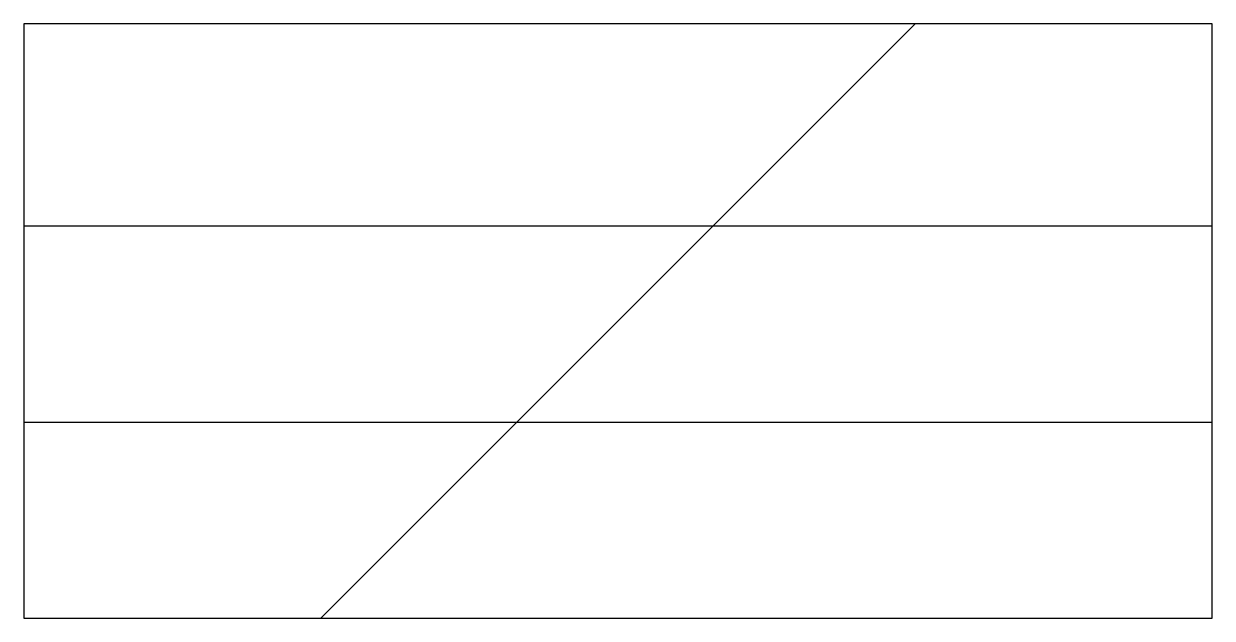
# Model space of a CAD drawing. Header units: metres. Extents: x 0 to 200, y 0 to 100.
import ezdxf

# ---------------------------------------------------------------- set-up
doc = ezdxf.new("R2010")
doc.units = ezdxf.units.M

msp = doc.modelspace()

# ---------------------------------------------------------------- linework, layer by layer
msp.add_lwpolyline([(0, 0), (200, 0), (200, 100), (0, 100)], close=True)
at = {"layer": 'BEND'}
for p, q in [((0, 66), (200, 66)), ((0, 33), (200, 33))]:
    msp.add_line(p, q, dxfattribs=at)
at = {"layer": 'MARK'}
msp.add_line((50, 0), (150, 100), dxfattribs=at)

doc.saveas('drawing.dxf')
